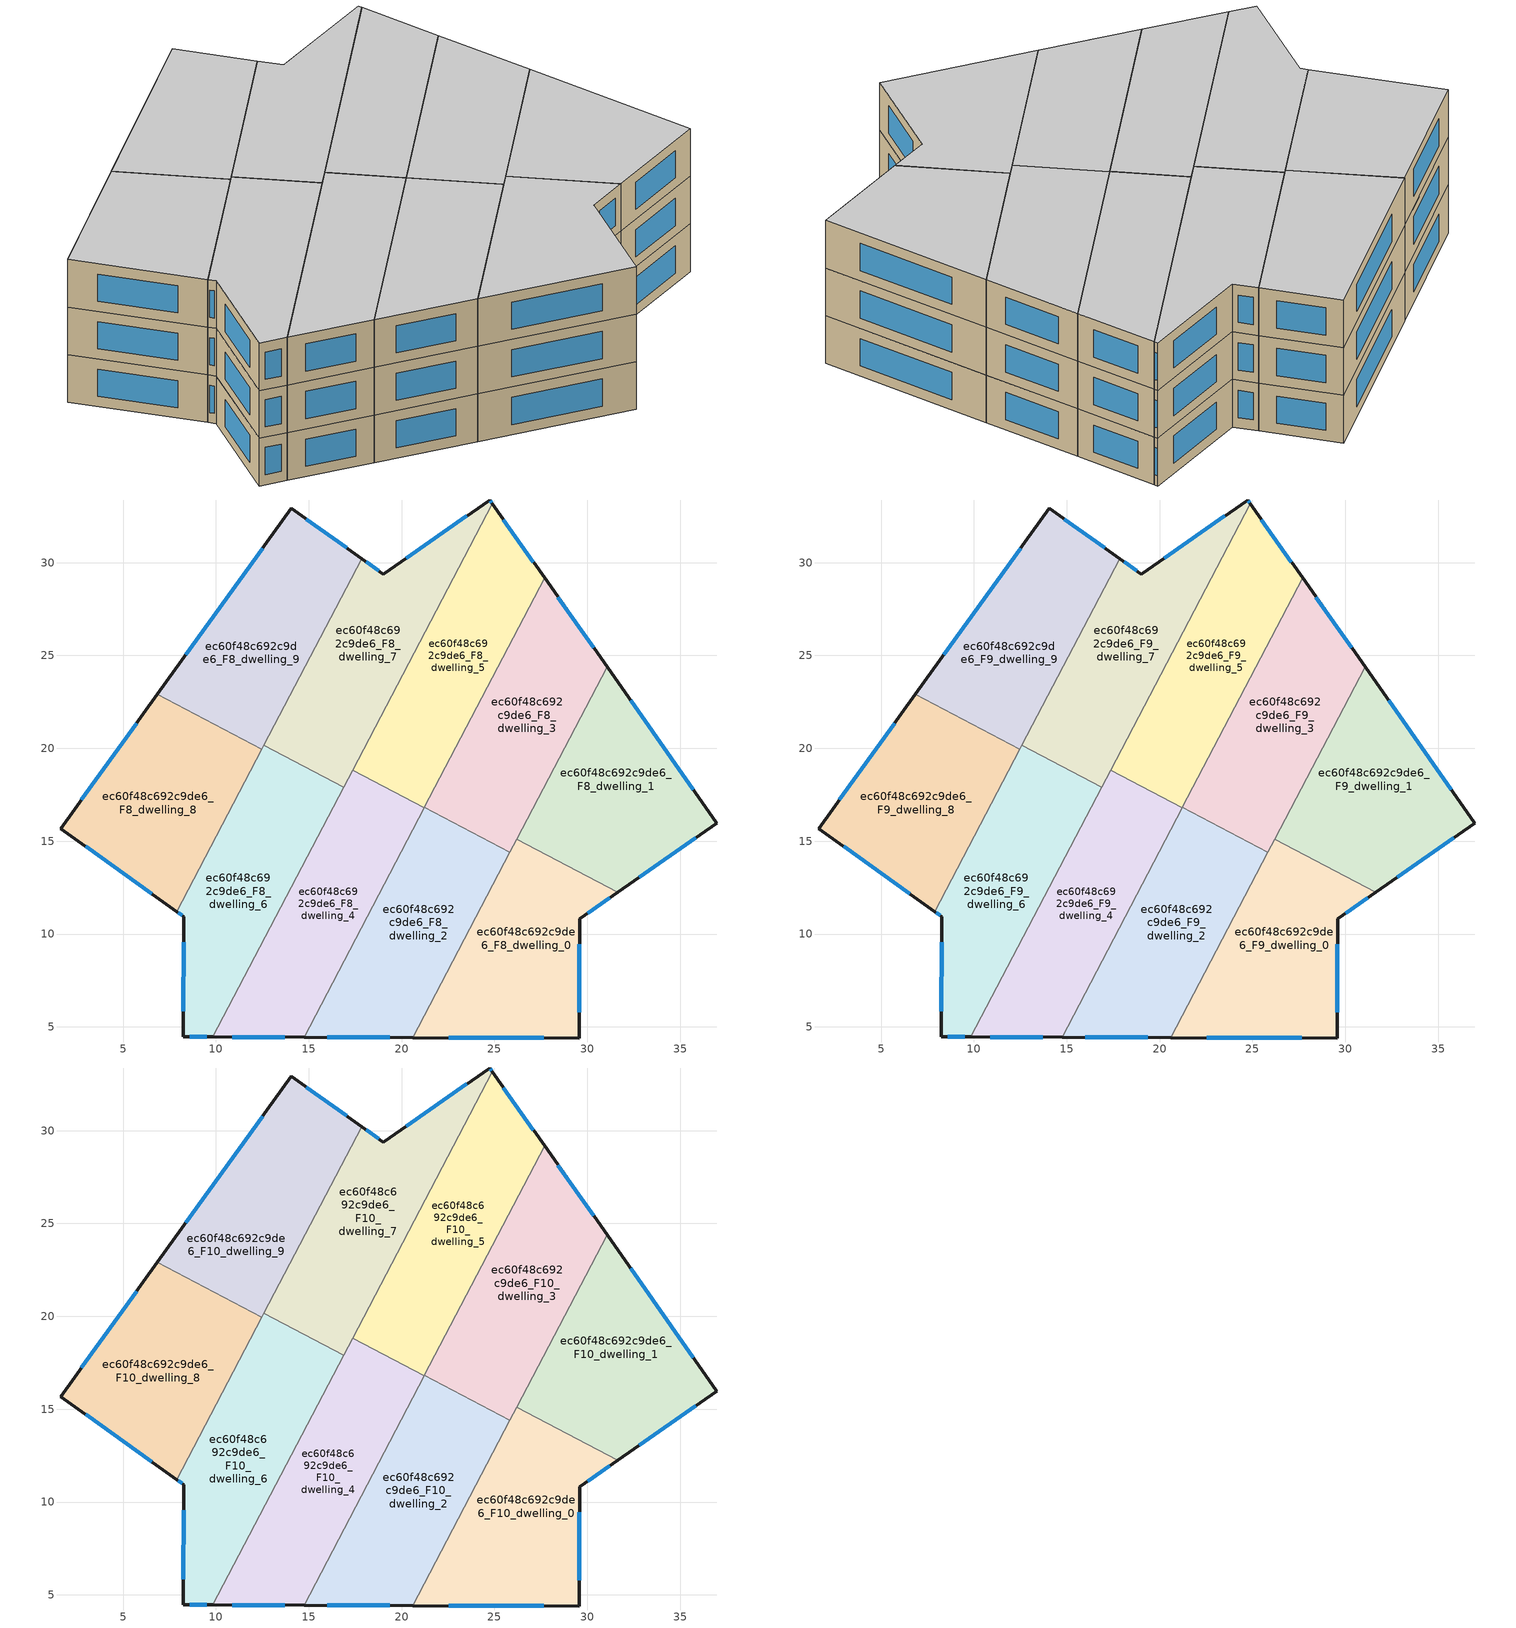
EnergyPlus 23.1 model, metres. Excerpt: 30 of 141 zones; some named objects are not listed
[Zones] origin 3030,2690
ec60f48c692c9de6_F8_dwelling_0
 floor to ec60f48c692c9de6_F7_dwelling_0 (EU_floor_Construction): 31.64,12.26 29.58,10.82 29.57,4.4 20.61,4.43 26.2,15.11 z24
 wall outside (EU_wall_Construction): 20.61,4.43 29.57,4.4 29.58,10.82 31.64,12.26 z24:27
 wall to ec60f48c692c9de6_F8_dwelling_1 (EU_wall_Construction): 31.64,12.26 26.2,15.11 z24:27
 wall to ec60f48c692c9de6_F8_dwelling_2 (EU_wall_Construction): 25.83,14.4 20.61,4.43 z24:27
 wall to ec60f48c692c9de6_F8_dwelling_3 (EU_wall_Construction): 26.2,15.1 25.83,14.4 z24:27
 window (EU_Window_Construction): 30.02,11.13 31.2,11.95 / 29.57,5.78 29.58,9.44 / 22.53,4.42 27.65,4.41 z24.64:26.36
ec60f48c692c9de6_F8_dwelling_1
 floor to ec60f48c692c9de6_F7_dwelling_1 (EU_floor_Construction): 31.06,24.39 36.98,15.98 31.64,12.26 26.2,15.11 z24
 wall outside (EU_wall_Construction): 31.64,12.26 36.98,15.98 31.06,24.39 z24:27
 wall to ec60f48c692c9de6_F8_dwelling_3 (EU_wall_Construction): 31.06,24.39 26.2,15.11 z24:27
 window (EU_Window_Construction): 35.71,17.78 32.33,22.59 / 32.79,13.05 35.84,15.18 z24.64:26.36
ec60f48c692c9de6_F8_dwelling_2
 floor to ec60f48c692c9de6_F7_dwelling_2 (EU_floor_Construction): 25.83,14.4 20.61,4.43 14.75,4.44 21.22,16.82 z24
 wall outside (EU_wall_Construction): 14.75,4.44 20.61,4.43 z24:27
 wall to ec60f48c692c9de6_F8_dwelling_3 (EU_wall_Construction): 25.83,14.4 21.22,16.82 z24:27
 wall to ec60f48c692c9de6_F8_dwelling_4 (EU_wall_Construction): 21.22,16.8 14.75,4.44 z24:27
 wall to ec60f48c692c9de6_F8_dwelling_5 (EU_wall_Construction): 21.22,16.81 21.22,16.8 z24:27
 window (EU_Window_Construction): 16,4.44 19.35,4.43 z24.64:26.36
ec60f48c692c9de6_F8_dwelling_3
 floor to ec60f48c692c9de6_F7_dwelling_3 (EU_floor_Construction): 27.7,29.17 31.06,24.39 25.83,14.4 21.22,16.82 z24
 wall outside (EU_wall_Construction): 31.06,24.39 27.7,29.17 z24:27
 wall to ec60f48c692c9de6_F8_dwelling_5 (EU_wall_Construction): 27.7,29.17 21.22,16.82 z24:27
 window (EU_Window_Construction): 30.34,25.41 28.42,28.15 z24.64:26.36
ec60f48c692c9de6_F8_dwelling_4
 floor to ec60f48c692c9de6_F7_dwelling_4 (EU_floor_Construction): 21.22,16.8 14.75,4.44 9.84,4.46 17.37,18.82 z24
 wall outside (EU_wall_Construction): 9.84,4.46 14.75,4.44 z24:27
 wall to ec60f48c692c9de6_F8_dwelling_5 (EU_wall_Construction): 21.22,16.8 17.37,18.82 z24:27
 wall to ec60f48c692c9de6_F8_dwelling_6 (EU_wall_Construction): 16.89,17.91 9.84,4.46 z24:27
 wall to ec60f48c692c9de6_F8_dwelling_7 (EU_wall_Construction): 17.37,18.82 16.89,17.91 z24:27
 window (EU_Window_Construction): 10.89,4.45 13.7,4.45 z24.64:26.36
ec60f48c692c9de6_F8_dwelling_5
 floor to ec60f48c692c9de6_F7_dwelling_5 (EU_floor_Construction): 24.88,33.17 27.7,29.17 21.22,16.8 17.37,18.82 z24
 wall outside (EU_wall_Construction): 27.7,29.17 24.88,33.17 z24:27
 wall to ec60f48c692c9de6_F8_dwelling_7 (EU_wall_Construction): 24.88,33.17 17.37,18.82 z24:27
 window (EU_Window_Construction): 27.1,30.03 25.49,32.32 z24.64:26.36
ec60f48c692c9de6_F8_dwelling_6
 floor to ec60f48c692c9de6_F7_dwelling_6 (EU_floor_Construction): 16.89,17.91 9.84,4.46 8.24,4.46 8.27,10.94 7.9,11.21 12.58,20.16 z24
 wall outside (EU_wall_Construction): 7.9,11.21 8.27,10.94 8.24,4.46 9.84,4.46 z24:27
 wall to ec60f48c692c9de6_F8_dwelling_7 (EU_wall_Construction): 16.89,17.91 12.58,20.16 z24:27
 wall to ec60f48c692c9de6_F8_dwelling_8 (EU_wall_Construction): 12.48,19.95 7.9,11.21 z24:27
 wall to ec60f48c692c9de6_F8_dwelling_9 (EU_wall_Construction): 12.58,20.16 12.48,19.95 z24:27
 window (EU_Window_Construction): 8.58,4.46 9.5,4.46 / 8.26,9.56 8.25,5.85 / 7.98,11.15 8.19,11 z24.64:26.36
ec60f48c692c9de6_F8_dwelling_7
 floor to ec60f48c692c9de6_F7_dwelling_7 (EU_floor_Construction): 24.74,33.37 24.88,33.17 16.89,17.91 12.58,20.16 17.85,30.22 19.02,29.38 z24
 wall outside (EU_wall_Construction): 24.88,33.17 24.74,33.37 19.02,29.38 17.85,30.22 z24:27
 wall to ec60f48c692c9de6_F8_dwelling_9 (EU_wall_Construction): 17.85,30.22 12.58,20.16 z24:27
 window (EU_Window_Construction): 24.85,33.22 24.77,33.33 / 18.77,29.56 18.1,30.04 / 23.52,32.52 20.25,30.24 z24.64:26.36
ec60f48c692c9de6_F8_dwelling_8
 floor to ec60f48c692c9de6_F7_dwelling_8 (EU_floor_Construction): 12.48,19.95 7.9,11.21 1.64,15.67 6.84,22.9 z24
 wall outside (EU_wall_Construction): 6.84,22.9 1.64,15.67 7.9,11.21 z24:27
 wall to ec60f48c692c9de6_F8_dwelling_9 (EU_wall_Construction): 12.48,19.95 6.84,22.9 z24:27
 window (EU_Window_Construction): 2.98,14.72 6.56,12.16 / 5.73,21.35 2.75,17.22 z24.64:26.36
ec60f48c692c9de6_F8_dwelling_9
 floor to ec60f48c692c9de6_F7_dwelling_9 (EU_floor_Construction): 17.85,30.22 12.48,19.95 6.84,22.9 14.06,32.93 z24
 wall outside (EU_wall_Construction): 17.85,30.22 14.06,32.93 6.84,22.9 z24:27
 window (EU_Window_Construction): 12.51,30.78 8.39,25.05 / 17.04,30.8 14.87,32.35 z24.64:26.36
ec60f48c692c9de6_F9_dwelling_0
 floor to ec60f48c692c9de6_F8_dwelling_0 (EU_floor_Construction): 31.64,12.26 29.58,10.82 29.57,4.4 20.61,4.43 26.2,15.11 z27
 wall outside (EU_wall_Construction): 20.61,4.43 29.57,4.4 29.58,10.82 31.64,12.26 z27:30
 wall to ec60f48c692c9de6_F9_dwelling_1 (EU_wall_Construction): 31.64,12.26 26.2,15.11 z27:30
 wall to ec60f48c692c9de6_F9_dwelling_2 (EU_wall_Construction): 25.83,14.4 20.61,4.43 z27:30
 wall to ec60f48c692c9de6_F9_dwelling_3 (EU_wall_Construction): 26.2,15.1 25.83,14.4 z27:30
 window (EU_Window_Construction): 30.02,11.13 31.2,11.95 / 29.57,5.78 29.58,9.44 / 22.53,4.42 27.65,4.41 z27.64:29.36
ec60f48c692c9de6_F9_dwelling_1
 floor to ec60f48c692c9de6_F8_dwelling_1 (EU_floor_Construction): 31.06,24.39 36.98,15.98 31.64,12.26 26.2,15.11 z27
 wall outside (EU_wall_Construction): 31.64,12.26 36.98,15.98 31.06,24.39 z27:30
 wall to ec60f48c692c9de6_F9_dwelling_3 (EU_wall_Construction): 31.06,24.39 26.2,15.11 z27:30
 window (EU_Window_Construction): 35.71,17.78 32.33,22.59 / 32.79,13.05 35.84,15.18 z27.64:29.36
ec60f48c692c9de6_F9_dwelling_2
 floor to ec60f48c692c9de6_F8_dwelling_2 (EU_floor_Construction): 25.83,14.4 20.61,4.43 14.75,4.44 21.22,16.82 z27
 wall outside (EU_wall_Construction): 14.75,4.44 20.61,4.43 z27:30
 wall to ec60f48c692c9de6_F9_dwelling_3 (EU_wall_Construction): 25.83,14.4 21.22,16.82 z27:30
 wall to ec60f48c692c9de6_F9_dwelling_4 (EU_wall_Construction): 21.22,16.8 14.75,4.44 z27:30
 wall to ec60f48c692c9de6_F9_dwelling_5 (EU_wall_Construction): 21.22,16.81 21.22,16.8 z27:30
 window (EU_Window_Construction): 16,4.44 19.35,4.43 z27.64:29.36
ec60f48c692c9de6_F9_dwelling_3
 floor to ec60f48c692c9de6_F8_dwelling_3 (EU_floor_Construction): 27.7,29.17 31.06,24.39 25.83,14.4 21.22,16.82 z27
 wall outside (EU_wall_Construction): 31.06,24.39 27.7,29.17 z27:30
 wall to ec60f48c692c9de6_F9_dwelling_5 (EU_wall_Construction): 27.7,29.17 21.22,16.82 z27:30
 window (EU_Window_Construction): 30.34,25.41 28.42,28.15 z27.64:29.36
ec60f48c692c9de6_F9_dwelling_4
 floor to ec60f48c692c9de6_F8_dwelling_4 (EU_floor_Construction): 21.22,16.8 14.75,4.44 9.84,4.46 17.37,18.82 z27
 wall outside (EU_wall_Construction): 9.84,4.46 14.75,4.44 z27:30
 wall to ec60f48c692c9de6_F9_dwelling_5 (EU_wall_Construction): 21.22,16.8 17.37,18.82 z27:30
 wall to ec60f48c692c9de6_F9_dwelling_6 (EU_wall_Construction): 16.89,17.91 9.84,4.46 z27:30
 wall to ec60f48c692c9de6_F9_dwelling_7 (EU_wall_Construction): 17.37,18.82 16.89,17.91 z27:30
 window (EU_Window_Construction): 10.89,4.45 13.7,4.45 z27.64:29.36
ec60f48c692c9de6_F9_dwelling_5
 floor to ec60f48c692c9de6_F8_dwelling_5 (EU_floor_Construction): 24.88,33.17 27.7,29.17 21.22,16.8 17.37,18.82 z27
 wall outside (EU_wall_Construction): 27.7,29.17 24.88,33.17 z27:30
 wall to ec60f48c692c9de6_F9_dwelling_7 (EU_wall_Construction): 24.88,33.17 17.37,18.82 z27:30
 window (EU_Window_Construction): 27.1,30.03 25.49,32.32 z27.64:29.36
ec60f48c692c9de6_F9_dwelling_6
 floor to ec60f48c692c9de6_F8_dwelling_6 (EU_floor_Construction): 16.89,17.91 9.84,4.46 8.24,4.46 8.27,10.94 7.9,11.21 12.58,20.16 z27
 wall outside (EU_wall_Construction): 7.9,11.21 8.27,10.94 8.24,4.46 9.84,4.46 z27:30
 wall to ec60f48c692c9de6_F9_dwelling_7 (EU_wall_Construction): 16.89,17.91 12.58,20.16 z27:30
 wall to ec60f48c692c9de6_F9_dwelling_8 (EU_wall_Construction): 12.48,19.95 7.9,11.21 z27:30
 wall to ec60f48c692c9de6_F9_dwelling_9 (EU_wall_Construction): 12.58,20.16 12.48,19.95 z27:30
 window (EU_Window_Construction): 8.58,4.46 9.5,4.46 / 8.26,9.56 8.25,5.85 / 7.98,11.15 8.19,11 z27.64:29.36
ec60f48c692c9de6_F9_dwelling_7
 floor to ec60f48c692c9de6_F8_dwelling_7 (EU_floor_Construction): 24.74,33.37 24.88,33.17 16.89,17.91 12.58,20.16 17.85,30.22 19.02,29.38 z27
 wall outside (EU_wall_Construction): 24.88,33.17 24.74,33.37 19.02,29.38 17.85,30.22 z27:30
 wall to ec60f48c692c9de6_F9_dwelling_9 (EU_wall_Construction): 17.85,30.22 12.58,20.16 z27:30
 window (EU_Window_Construction): 24.85,33.22 24.77,33.33 / 18.77,29.56 18.1,30.04 / 23.52,32.52 20.25,30.24 z27.64:29.36
ec60f48c692c9de6_F9_dwelling_8
 floor to ec60f48c692c9de6_F8_dwelling_8 (EU_floor_Construction): 12.48,19.95 7.9,11.21 1.64,15.67 6.84,22.9 z27
 wall outside (EU_wall_Construction): 6.84,22.9 1.64,15.67 7.9,11.21 z27:30
 wall to ec60f48c692c9de6_F9_dwelling_9 (EU_wall_Construction): 12.48,19.95 6.84,22.9 z27:30
 window (EU_Window_Construction): 2.98,14.72 6.56,12.16 / 5.73,21.35 2.75,17.22 z27.64:29.36
ec60f48c692c9de6_F9_dwelling_9
 floor to ec60f48c692c9de6_F8_dwelling_9 (EU_floor_Construction): 17.85,30.22 12.48,19.95 6.84,22.9 14.06,32.93 z27
 wall outside (EU_wall_Construction): 17.85,30.22 14.06,32.93 6.84,22.9 z27:30
 window (EU_Window_Construction): 12.51,30.78 8.39,25.05 / 17.04,30.8 14.87,32.35 z27.64:29.36
ec60f48c692c9de6_F10_dwelling_0
 floor to ec60f48c692c9de6_F9_dwelling_0 (EU_floor_Construction): 31.64,12.26 29.58,10.82 29.57,4.4 20.61,4.43 26.2,15.11 z30
 wall outside (EU_wall_Construction): 20.61,4.43 29.57,4.4 29.58,10.82 31.64,12.26 z30:33
 wall to ec60f48c692c9de6_F10_dwelling_1 (EU_wall_Construction): 31.64,12.26 26.2,15.11 z30:33
 wall to ec60f48c692c9de6_F10_dwelling_2 (EU_wall_Construction): 25.83,14.4 20.61,4.43 z30:33
 wall to ec60f48c692c9de6_F10_dwelling_3 (EU_wall_Construction): 26.2,15.1 25.83,14.4 z30:33
 window (EU_Window_Construction): 30.02,11.13 31.2,11.95 / 29.57,5.78 29.58,9.44 / 22.53,4.42 27.65,4.41 z30.64:32.36
 ceiling to ec60f48c692c9de6_F11_dwelling_0 (EU_floor_Construction): 29.57,4.4 29.58,10.82 31.64,12.26 26.2,15.11 20.61,4.43 z33
ec60f48c692c9de6_F10_dwelling_1
 floor to ec60f48c692c9de6_F9_dwelling_1 (EU_floor_Construction): 31.06,24.39 36.98,15.98 31.64,12.26 26.2,15.11 z30
 wall outside (EU_wall_Construction): 31.64,12.26 36.98,15.98 31.06,24.39 z30:33
 wall to ec60f48c692c9de6_F10_dwelling_3 (EU_wall_Construction): 31.06,24.39 26.2,15.11 z30:33
 window (EU_Window_Construction): 35.71,17.78 32.33,22.59 / 32.79,13.05 35.84,15.18 z30.64:32.36
 ceiling to ec60f48c692c9de6_F11_dwelling_1 (EU_floor_Construction): 36.98,15.98 31.06,24.39 26.2,15.11 31.64,12.26 z33
ec60f48c692c9de6_F10_dwelling_2
 floor to ec60f48c692c9de6_F9_dwelling_2 (EU_floor_Construction): 25.83,14.4 20.61,4.43 14.75,4.44 21.22,16.82 z30
 wall outside (EU_wall_Construction): 14.75,4.44 20.61,4.43 z30:33
 wall to ec60f48c692c9de6_F10_dwelling_3 (EU_wall_Construction): 25.83,14.4 21.22,16.82 z30:33
 wall to ec60f48c692c9de6_F10_dwelling_4 (EU_wall_Construction): 21.22,16.8 14.75,4.44 z30:33
 wall to ec60f48c692c9de6_F10_dwelling_5 (EU_wall_Construction): 21.22,16.81 21.22,16.8 z30:33
 window (EU_Window_Construction): 16,4.44 19.35,4.43 z30.64:32.36
 ceiling to ec60f48c692c9de6_F11_dwelling_2 (EU_floor_Construction): 20.61,4.43 25.83,14.4 21.22,16.82 14.75,4.44 z33
ec60f48c692c9de6_F10_dwelling_3
 floor to ec60f48c692c9de6_F9_dwelling_3 (EU_floor_Construction): 27.7,29.17 31.06,24.39 25.83,14.4 21.22,16.82 z30
 wall outside (EU_wall_Construction): 31.06,24.39 27.7,29.17 z30:33
 wall to ec60f48c692c9de6_F10_dwelling_5 (EU_wall_Construction): 27.7,29.17 21.22,16.82 z30:33
 window (EU_Window_Construction): 30.34,25.41 28.42,28.15 z30.64:32.36
 ceiling to ec60f48c692c9de6_F11_dwelling_3 (EU_floor_Construction): 25.83,14.4 31.06,24.39 27.7,29.17 21.22,16.82 z33
ec60f48c692c9de6_F10_dwelling_4
 floor to ec60f48c692c9de6_F9_dwelling_4 (EU_floor_Construction): 21.22,16.8 14.75,4.44 9.84,4.46 17.37,18.82 z30
 wall outside (EU_wall_Construction): 9.84,4.46 14.75,4.44 z30:33
 wall to ec60f48c692c9de6_F10_dwelling_5 (EU_wall_Construction): 21.22,16.8 17.37,18.82 z30:33
 wall to ec60f48c692c9de6_F10_dwelling_6 (EU_wall_Construction): 16.89,17.91 9.84,4.46 z30:33
 wall to ec60f48c692c9de6_F10_dwelling_7 (EU_wall_Construction): 17.37,18.82 16.89,17.91 z30:33
 window (EU_Window_Construction): 10.89,4.45 13.7,4.45 z30.64:32.36
 ceiling to ec60f48c692c9de6_F11_dwelling_4 (EU_floor_Construction): 14.75,4.44 21.22,16.8 17.37,18.82 9.84,4.46 z33
ec60f48c692c9de6_F10_dwelling_5
 floor to ec60f48c692c9de6_F9_dwelling_5 (EU_floor_Construction): 24.88,33.17 27.7,29.17 21.22,16.8 17.37,18.82 z30
 wall outside (EU_wall_Construction): 27.7,29.17 24.88,33.17 z30:33
 wall to ec60f48c692c9de6_F10_dwelling_7 (EU_wall_Construction): 24.88,33.17 17.37,18.82 z30:33
 window (EU_Window_Construction): 27.1,30.03 25.49,32.32 z30.64:32.36
 ceiling to ec60f48c692c9de6_F11_dwelling_5 (EU_floor_Construction): 21.22,16.8 27.7,29.17 24.88,33.17 17.37,18.82 z33
ec60f48c692c9de6_F10_dwelling_6
 floor to ec60f48c692c9de6_F9_dwelling_6 (EU_floor_Construction): 16.89,17.91 9.84,4.46 8.24,4.46 8.27,10.94 7.9,11.21 12.58,20.16 z30
 wall outside (EU_wall_Construction): 7.9,11.21 8.27,10.94 8.24,4.46 9.84,4.46 z30:33
 wall to ec60f48c692c9de6_F10_dwelling_7 (EU_wall_Construction): 16.89,17.91 12.58,20.16 z30:33
 wall to ec60f48c692c9de6_F10_dwelling_8 (EU_wall_Construction): 12.48,19.95 7.9,11.21 z30:33
 wall to ec60f48c692c9de6_F10_dwelling_9 (EU_wall_Construction): 12.58,20.16 12.48,19.95 z30:33
 window (EU_Window_Construction): 8.58,4.46 9.5,4.46 / 8.26,9.56 8.25,5.85 / 7.98,11.15 8.19,11 z30.64:32.36
 ceiling to ec60f48c692c9de6_F11_dwelling_6 (EU_floor_Construction): 9.84,4.46 16.89,17.91 12.58,20.16 7.9,11.21 8.27,10.94 8.24,4.46 z33
ec60f48c692c9de6_F10_dwelling_7
 floor to ec60f48c692c9de6_F9_dwelling_7 (EU_floor_Construction): 24.74,33.37 24.88,33.17 16.89,17.91 12.58,20.16 17.85,30.22 19.02,29.38 z30
 wall outside (EU_wall_Construction): 24.88,33.17 24.74,33.37 19.02,29.38 17.85,30.22 z30:33
 wall to ec60f48c692c9de6_F10_dwelling_9 (EU_wall_Construction): 17.85,30.22 12.58,20.16 z30:33
 window (EU_Window_Construction): 24.85,33.22 24.77,33.33 / 18.77,29.56 18.1,30.04 / 23.52,32.52 20.25,30.24 z30.64:32.36
 ceiling to ec60f48c692c9de6_F11_dwelling_7 (EU_floor_Construction): 16.89,17.91 24.88,33.17 24.74,33.37 19.02,29.38 17.85,30.22 12.58,20.16 z33
ec60f48c692c9de6_F10_dwelling_8
 floor to ec60f48c692c9de6_F9_dwelling_8 (EU_floor_Construction): 12.48,19.95 7.9,11.21 1.64,15.67 6.84,22.9 z30
 wall outside (EU_wall_Construction): 6.84,22.9 1.64,15.67 7.9,11.21 z30:33
 wall to ec60f48c692c9de6_F10_dwelling_9 (EU_wall_Construction): 12.48,19.95 6.84,22.9 z30:33
 window (EU_Window_Construction): 2.98,14.72 6.56,12.16 / 5.73,21.35 2.75,17.22 z30.64:32.36
 ceiling to ec60f48c692c9de6_F11_dwelling_8 (EU_floor_Construction): 7.9,11.21 12.48,19.95 6.84,22.9 1.64,15.67 z33
ec60f48c692c9de6_F10_dwelling_9
 floor to ec60f48c692c9de6_F9_dwelling_9 (EU_floor_Construction): 17.85,30.22 12.48,19.95 6.84,22.9 14.06,32.93 z30
 wall outside (EU_wall_Construction): 17.85,30.22 14.06,32.93 6.84,22.9 z30:33
 window (EU_Window_Construction): 12.51,30.78 8.39,25.05 / 17.04,30.8 14.87,32.35 z30.64:32.36
 ceiling to ec60f48c692c9de6_F11_dwelling_9 (EU_floor_Construction): 12.48,19.95 17.85,30.22 14.06,32.93 6.84,22.9 z33
[Building]
EU S2 Campaign: North Axis=0; Terrain=City; Solar Distribution=FullExterior
[Site:Location]
Yerevan-Zvartnots.Intl.AP: Latitude=40.15; Longitude=44.383; Time Zone=4; Elevation=854
[SizingPeriod:WeatherFileDays]
AnnualSizingPeriod: Begin Month=1; Begin Day of Month=1; End Month=12; End Day of Month=31; Day of Week for Start Day=Monday; Use Weather File Daylight Saving Period=No; Use Weather File Rain and Snow Indicators=No
[MATERIAL]
EU_InternalMass_Material: Roughness=MediumRough; Thickness=0.1; Conductivity=1; Density=1800; Specific Heat=900; Thermal Absorptance=0.9; Solar Absorptance=0.7; Visible Absorptance=0.7
[MATERIAL:NOMASS] Roughness=MediumRough; Thermal Absorptance=0.9; Solar Absorptance=0.7; Visible Absorptance=0.7
Name | Thermal Resistance
EU_wall_NoMass | 1.05043
EU_floor_NoMass | 0.478065
[WINDOWMATERIAL:SIMPLEGLAZINGSYSTEM]
EU_Window_SimpleGlazing: UFactor=2.5566; Solar Heat Gain Coefficient=0.75; Visible Transmittance=0.75
[CONSTRUCTION]
EU_wall_Construction: EU_wall_NoMass
EU_floor_Construction: EU_floor_NoMass
EU_Window_Construction: EU_Window_SimpleGlazing
EU_InternalMass_Construction: EU_InternalMass_Material
[ZONE] Type=1; Multiplier=1; Ceiling Height=autocalculate; Floor Area=autocalculate; Part of Total Floor Area=Yes
Name | Volume
ec60f48c692c9de6_F8_dwelling_0; ec60f48c692c9de6_F9_dwelling_0; ec60f48c692c9de6_F10_dwelling_0 | 196.831
ec60f48c692c9de6_F8_dwelling_1; ec60f48c692c9de6_F9_dwelling_1; ec60f48c692c9de6_F10_dwelling_1 | 196.843
ec60f48c692c9de6_F8_dwelling_2; ec60f48c692c9de6_F9_dwelling_2; ec60f48c692c9de6_F10_dwelling_2 | 196.852
ec60f48c692c9de6_F8_dwelling_3; ec60f48c692c9de6_F9_dwelling_3; ec60f48c692c9de6_F10_dwelling_3 | 196.841
ec60f48c692c9de6_F8_dwelling_4; ec60f48c692c9de6_F9_dwelling_4; ec60f48c692c9de6_F10_dwelling_4 | 196.81
ec60f48c692c9de6_F8_dwelling_5; ec60f48c692c9de6_F9_dwelling_5; ec60f48c692c9de6_F10_dwelling_5 | 196.823
ec60f48c692c9de6_F8_dwelling_6; ec60f48c692c9de6_F9_dwelling_6; ec60f48c692c9de6_F10_dwelling_6 | 196.837
ec60f48c692c9de6_F8_dwelling_7; ec60f48c692c9de6_F9_dwelling_7; ec60f48c692c9de6_F10_dwelling_7 | 196.833
ec60f48c692c9de6_F8_dwelling_8; ec60f48c692c9de6_F9_dwelling_8; ec60f48c692c9de6_F10_dwelling_8 | 196.825
ec60f48c692c9de6_F8_dwelling_9; ec60f48c692c9de6_F9_dwelling_9; ec60f48c692c9de6_F10_dwelling_9 | 196.819
[INTERNALMASS] Construction=EU_InternalMass_Construction
Name | Zone or ZoneList | Surface Area
ec60f48c692c9de6_F8_dwelling_0_EU_InternalMass | ec60f48c692c9de6_F8_dwelling_0 | 65.6105
ec60f48c692c9de6_F8_dwelling_1_EU_InternalMass | ec60f48c692c9de6_F8_dwelling_1 | 65.6144
ec60f48c692c9de6_F8_dwelling_2_EU_InternalMass | ec60f48c692c9de6_F8_dwelling_2 | 65.6173
ec60f48c692c9de6_F8_dwelling_3_EU_InternalMass | ec60f48c692c9de6_F8_dwelling_3 | 65.6137
ec60f48c692c9de6_F8_dwelling_4_EU_InternalMass | ec60f48c692c9de6_F8_dwelling_4 | 65.6031
ec60f48c692c9de6_F8_dwelling_5_EU_InternalMass | ec60f48c692c9de6_F8_dwelling_5 | 65.6077
ec60f48c692c9de6_F8_dwelling_6_EU_InternalMass | ec60f48c692c9de6_F8_dwelling_6 | 65.6122
ec60f48c692c9de6_F8_dwelling_7_EU_InternalMass | ec60f48c692c9de6_F8_dwelling_7 | 65.6111
ec60f48c692c9de6_F8_dwelling_8_EU_InternalMass | ec60f48c692c9de6_F8_dwelling_8 | 65.6083
ec60f48c692c9de6_F8_dwelling_9_EU_InternalMass | ec60f48c692c9de6_F8_dwelling_9 | 65.6063
ec60f48c692c9de6_F9_dwelling_0_EU_InternalMass | ec60f48c692c9de6_F9_dwelling_0 | 65.6105
ec60f48c692c9de6_F9_dwelling_1_EU_InternalMass | ec60f48c692c9de6_F9_dwelling_1 | 65.6144
ec60f48c692c9de6_F9_dwelling_2_EU_InternalMass | ec60f48c692c9de6_F9_dwelling_2 | 65.6173
ec60f48c692c9de6_F9_dwelling_3_EU_InternalMass | ec60f48c692c9de6_F9_dwelling_3 | 65.6137
ec60f48c692c9de6_F9_dwelling_4_EU_InternalMass | ec60f48c692c9de6_F9_dwelling_4 | 65.6031
ec60f48c692c9de6_F9_dwelling_5_EU_InternalMass | ec60f48c692c9de6_F9_dwelling_5 | 65.6077
ec60f48c692c9de6_F9_dwelling_6_EU_InternalMass | ec60f48c692c9de6_F9_dwelling_6 | 65.6122
ec60f48c692c9de6_F9_dwelling_7_EU_InternalMass | ec60f48c692c9de6_F9_dwelling_7 | 65.6111
ec60f48c692c9de6_F9_dwelling_8_EU_InternalMass | ec60f48c692c9de6_F9_dwelling_8 | 65.6083
ec60f48c692c9de6_F9_dwelling_9_EU_InternalMass | ec60f48c692c9de6_F9_dwelling_9 | 65.6063
ec60f48c692c9de6_F10_dwelling_0_EU_InternalMass | ec60f48c692c9de6_F10_dwelling_0 | 65.6105
ec60f48c692c9de6_F10_dwelling_1_EU_InternalMass | ec60f48c692c9de6_F10_dwelling_1 | 65.6144
ec60f48c692c9de6_F10_dwelling_2_EU_InternalMass | ec60f48c692c9de6_F10_dwelling_2 | 65.6173
ec60f48c692c9de6_F10_dwelling_3_EU_InternalMass | ec60f48c692c9de6_F10_dwelling_3 | 65.6137
ec60f48c692c9de6_F10_dwelling_4_EU_InternalMass | ec60f48c692c9de6_F10_dwelling_4 | 65.6031
ec60f48c692c9de6_F10_dwelling_5_EU_InternalMass | ec60f48c692c9de6_F10_dwelling_5 | 65.6077
ec60f48c692c9de6_F10_dwelling_6_EU_InternalMass | ec60f48c692c9de6_F10_dwelling_6 | 65.6122
ec60f48c692c9de6_F10_dwelling_7_EU_InternalMass | ec60f48c692c9de6_F10_dwelling_7 | 65.6111
ec60f48c692c9de6_F10_dwelling_8_EU_InternalMass | ec60f48c692c9de6_F10_dwelling_8 | 65.6083
ec60f48c692c9de6_F10_dwelling_9_EU_InternalMass | ec60f48c692c9de6_F10_dwelling_9 | 65.6063
[OTHEREQUIPMENT] Fuel Type=Electricity; Design Level Calculation Method=Watts/Area; Power per Zone Floor Area=1; Fraction Latent=0; Fraction Radiant=0; Fraction Lost=0; Carbon Dioxide Generation Rate=0; EndUse Subcategory=EU_Step8_InternalGains
Name | Zone or ZoneList or Space or SpaceList | Schedule
EU_Step8_InternalGain_ec60f48c692c9de6_F8_dwelling_0_f000 | ec60f48c692c9de6_F8_dwelling_0 | EU_Step8_GainSchedule_ec60f48c692c9de6_F8_dwelling_0_f000
EU_Step8_InternalGain_ec60f48c692c9de6_F8_dwelling_1_f000 | ec60f48c692c9de6_F8_dwelling_1 | EU_Step8_GainSchedule_ec60f48c692c9de6_F8_dwelling_1_f000
EU_Step8_InternalGain_ec60f48c692c9de6_F8_dwelling_2_f000 | ec60f48c692c9de6_F8_dwelling_2 | EU_Step8_GainSchedule_ec60f48c692c9de6_F8_dwelling_2_f000
EU_Step8_InternalGain_ec60f48c692c9de6_F8_dwelling_3_f000 | ec60f48c692c9de6_F8_dwelling_3 | EU_Step8_GainSchedule_ec60f48c692c9de6_F8_dwelling_3_f000
EU_Step8_InternalGain_ec60f48c692c9de6_F8_dwelling_4_f000 | ec60f48c692c9de6_F8_dwelling_4 | EU_Step8_GainSchedule_ec60f48c692c9de6_F8_dwelling_4_f000
EU_Step8_InternalGain_ec60f48c692c9de6_F8_dwelling_5_f000 | ec60f48c692c9de6_F8_dwelling_5 | EU_Step8_GainSchedule_ec60f48c692c9de6_F8_dwelling_5_f000
EU_Step8_InternalGain_ec60f48c692c9de6_F8_dwelling_6_f000 | ec60f48c692c9de6_F8_dwelling_6 | EU_Step8_GainSchedule_ec60f48c692c9de6_F8_dwelling_6_f000
EU_Step8_InternalGain_ec60f48c692c9de6_F8_dwelling_7_f000 | ec60f48c692c9de6_F8_dwelling_7 | EU_Step8_GainSchedule_ec60f48c692c9de6_F8_dwelling_7_f000
EU_Step8_InternalGain_ec60f48c692c9de6_F8_dwelling_8_f000 | ec60f48c692c9de6_F8_dwelling_8 | EU_Step8_GainSchedule_ec60f48c692c9de6_F8_dwelling_8_f000
EU_Step8_InternalGain_ec60f48c692c9de6_F8_dwelling_9_f000 | ec60f48c692c9de6_F8_dwelling_9 | EU_Step8_GainSchedule_ec60f48c692c9de6_F8_dwelling_9_f000
EU_Step8_InternalGain_ec60f48c692c9de6_F9_dwelling_0_f000 | ec60f48c692c9de6_F9_dwelling_0 | EU_Step8_GainSchedule_ec60f48c692c9de6_F9_dwelling_0_f000
EU_Step8_InternalGain_ec60f48c692c9de6_F9_dwelling_1_f000 | ec60f48c692c9de6_F9_dwelling_1 | EU_Step8_GainSchedule_ec60f48c692c9de6_F9_dwelling_1_f000
EU_Step8_InternalGain_ec60f48c692c9de6_F9_dwelling_2_f000 | ec60f48c692c9de6_F9_dwelling_2 | EU_Step8_GainSchedule_ec60f48c692c9de6_F9_dwelling_2_f000
EU_Step8_InternalGain_ec60f48c692c9de6_F9_dwelling_3_f000 | ec60f48c692c9de6_F9_dwelling_3 | EU_Step8_GainSchedule_ec60f48c692c9de6_F9_dwelling_3_f000
EU_Step8_InternalGain_ec60f48c692c9de6_F9_dwelling_4_f000 | ec60f48c692c9de6_F9_dwelling_4 | EU_Step8_GainSchedule_ec60f48c692c9de6_F9_dwelling_4_f000
EU_Step8_InternalGain_ec60f48c692c9de6_F9_dwelling_5_f000 | ec60f48c692c9de6_F9_dwelling_5 | EU_Step8_GainSchedule_ec60f48c692c9de6_F9_dwelling_5_f000
EU_Step8_InternalGain_ec60f48c692c9de6_F9_dwelling_6_f000 | ec60f48c692c9de6_F9_dwelling_6 | EU_Step8_GainSchedule_ec60f48c692c9de6_F9_dwelling_6_f000
EU_Step8_InternalGain_ec60f48c692c9de6_F9_dwelling_7_f000 | ec60f48c692c9de6_F9_dwelling_7 | EU_Step8_GainSchedule_ec60f48c692c9de6_F9_dwelling_7_f000
EU_Step8_InternalGain_ec60f48c692c9de6_F9_dwelling_8_f000 | ec60f48c692c9de6_F9_dwelling_8 | EU_Step8_GainSchedule_ec60f48c692c9de6_F9_dwelling_8_f000
EU_Step8_InternalGain_ec60f48c692c9de6_F9_dwelling_9_f000 | ec60f48c692c9de6_F9_dwelling_9 | EU_Step8_GainSchedule_ec60f48c692c9de6_F9_dwelling_9_f000
EU_Step8_InternalGain_ec60f48c692c9de6_F10_dwelling_0_f000 | ec60f48c692c9de6_F10_dwelling_0 | EU_Step8_GainSchedule_ec60f48c692c9de6_F10_dwelling_0_f000
EU_Step8_InternalGain_ec60f48c692c9de6_F10_dwelling_1_f000 | ec60f48c692c9de6_F10_dwelling_1 | EU_Step8_GainSchedule_ec60f48c692c9de6_F10_dwelling_1_f000
EU_Step8_InternalGain_ec60f48c692c9de6_F10_dwelling_2_f000 | ec60f48c692c9de6_F10_dwelling_2 | EU_Step8_GainSchedule_ec60f48c692c9de6_F10_dwelling_2_f000
EU_Step8_InternalGain_ec60f48c692c9de6_F10_dwelling_3_f000 | ec60f48c692c9de6_F10_dwelling_3 | EU_Step8_GainSchedule_ec60f48c692c9de6_F10_dwelling_3_f000
EU_Step8_InternalGain_ec60f48c692c9de6_F10_dwelling_4_f000 | ec60f48c692c9de6_F10_dwelling_4 | EU_Step8_GainSchedule_ec60f48c692c9de6_F10_dwelling_4_f000
EU_Step8_InternalGain_ec60f48c692c9de6_F10_dwelling_5_f000 | ec60f48c692c9de6_F10_dwelling_5 | EU_Step8_GainSchedule_ec60f48c692c9de6_F10_dwelling_5_f000
EU_Step8_InternalGain_ec60f48c692c9de6_F10_dwelling_6_f000 | ec60f48c692c9de6_F10_dwelling_6 | EU_Step8_GainSchedule_ec60f48c692c9de6_F10_dwelling_6_f000
EU_Step8_InternalGain_ec60f48c692c9de6_F10_dwelling_7_f000 | ec60f48c692c9de6_F10_dwelling_7 | EU_Step8_GainSchedule_ec60f48c692c9de6_F10_dwelling_7_f000
EU_Step8_InternalGain_ec60f48c692c9de6_F10_dwelling_8_f000 | ec60f48c692c9de6_F10_dwelling_8 | EU_Step8_GainSchedule_ec60f48c692c9de6_F10_dwelling_8_f000
EU_Step8_InternalGain_ec60f48c692c9de6_F10_dwelling_9_f000 | ec60f48c692c9de6_F10_dwelling_9 | EU_Step8_GainSchedule_ec60f48c692c9de6_F10_dwelling_9_f000
[ZONEVENTILATION:DESIGNFLOWRATE] Schedule=EU_AlwaysOn; Design Flow Rate Calculation Method=AirChanges/Hour; Air Changes per Hour=0.557805; Ventilation Type=Natural; Fan Pressure Rise=0; Fan Total Efficiency=1; Constant Term Coefficient=1; Temperature Term Coefficient=0; Velocity Term Coefficient=0; Velocity Squared Term Coefficient=0; Minimum Indoor Temperature=-100; Maximum Indoor Temperature=100; Delta Temperature=-100; Minimum Outdoor Temperature=-100; Maximum Outdoor Temperature=100; Maximum Wind Speed=40
Name | Zone or ZoneList or Space or SpaceList
EU_ConstantAir_ec60f48c692c9de6_F8_dwelling_0 | ec60f48c692c9de6_F8_dwelling_0
EU_ConstantAir_ec60f48c692c9de6_F8_dwelling_1 | ec60f48c692c9de6_F8_dwelling_1
EU_ConstantAir_ec60f48c692c9de6_F8_dwelling_2 | ec60f48c692c9de6_F8_dwelling_2
EU_ConstantAir_ec60f48c692c9de6_F8_dwelling_3 | ec60f48c692c9de6_F8_dwelling_3
EU_ConstantAir_ec60f48c692c9de6_F8_dwelling_4 | ec60f48c692c9de6_F8_dwelling_4
EU_ConstantAir_ec60f48c692c9de6_F8_dwelling_5 | ec60f48c692c9de6_F8_dwelling_5
EU_ConstantAir_ec60f48c692c9de6_F8_dwelling_6 | ec60f48c692c9de6_F8_dwelling_6
EU_ConstantAir_ec60f48c692c9de6_F8_dwelling_7 | ec60f48c692c9de6_F8_dwelling_7
EU_ConstantAir_ec60f48c692c9de6_F8_dwelling_8 | ec60f48c692c9de6_F8_dwelling_8
EU_ConstantAir_ec60f48c692c9de6_F8_dwelling_9 | ec60f48c692c9de6_F8_dwelling_9
EU_ConstantAir_ec60f48c692c9de6_F9_dwelling_0 | ec60f48c692c9de6_F9_dwelling_0
EU_ConstantAir_ec60f48c692c9de6_F9_dwelling_1 | ec60f48c692c9de6_F9_dwelling_1
EU_ConstantAir_ec60f48c692c9de6_F9_dwelling_2 | ec60f48c692c9de6_F9_dwelling_2
EU_ConstantAir_ec60f48c692c9de6_F9_dwelling_3 | ec60f48c692c9de6_F9_dwelling_3
EU_ConstantAir_ec60f48c692c9de6_F9_dwelling_4 | ec60f48c692c9de6_F9_dwelling_4
EU_ConstantAir_ec60f48c692c9de6_F9_dwelling_5 | ec60f48c692c9de6_F9_dwelling_5
EU_ConstantAir_ec60f48c692c9de6_F9_dwelling_6 | ec60f48c692c9de6_F9_dwelling_6
EU_ConstantAir_ec60f48c692c9de6_F9_dwelling_7 | ec60f48c692c9de6_F9_dwelling_7
EU_ConstantAir_ec60f48c692c9de6_F9_dwelling_8 | ec60f48c692c9de6_F9_dwelling_8
EU_ConstantAir_ec60f48c692c9de6_F9_dwelling_9 | ec60f48c692c9de6_F9_dwelling_9
EU_ConstantAir_ec60f48c692c9de6_F10_dwelling_0 | ec60f48c692c9de6_F10_dwelling_0
EU_ConstantAir_ec60f48c692c9de6_F10_dwelling_1 | ec60f48c692c9de6_F10_dwelling_1
EU_ConstantAir_ec60f48c692c9de6_F10_dwelling_2 | ec60f48c692c9de6_F10_dwelling_2
EU_ConstantAir_ec60f48c692c9de6_F10_dwelling_3 | ec60f48c692c9de6_F10_dwelling_3
EU_ConstantAir_ec60f48c692c9de6_F10_dwelling_4 | ec60f48c692c9de6_F10_dwelling_4
EU_ConstantAir_ec60f48c692c9de6_F10_dwelling_5 | ec60f48c692c9de6_F10_dwelling_5
EU_ConstantAir_ec60f48c692c9de6_F10_dwelling_6 | ec60f48c692c9de6_F10_dwelling_6
EU_ConstantAir_ec60f48c692c9de6_F10_dwelling_7 | ec60f48c692c9de6_F10_dwelling_7
EU_ConstantAir_ec60f48c692c9de6_F10_dwelling_8 | ec60f48c692c9de6_F10_dwelling_8
EU_ConstantAir_ec60f48c692c9de6_F10_dwelling_9 | ec60f48c692c9de6_F10_dwelling_9
[HVACTEMPLATE:ZONE:IDEALLOADSAIRSYSTEM] System Availability Schedule=EU_AlwaysOn; Maximum Heating Supply Air Temperature=50; Minimum Cooling Supply Air Temperature=13; Maximum Heating Supply Air Humidity Ratio=0.0156; Minimum Cooling Supply Air Humidity Ratio=0.0077; Heating Limit=NoLimit; Cooling Limit=NoLimit; Heating Availability Schedule=EU_AlwaysOn; Cooling Availability Schedule=EU_CoolingOff; Dehumidification Control Type=ConstantSensibleHeatRatio; Cooling Sensible Heat Ratio=0.7; Dehumidification Setpoint=60; Humidification Control Type=None; Humidification Setpoint=30; Outdoor Air Method=None; Outdoor Air Flow Rate per Person=0.00944; Outdoor Air Flow Rate per Zone Floor Area=0; Outdoor Air Flow Rate per Zone=0; Demand Controlled Ventilation Type=None; Outdoor Air Economizer Type=NoEconomizer; Heat Recovery Type=None; Sensible Heat Recovery Effectiveness=0.7; Latent Heat Recovery Effectiveness=0.65
Name | Template Thermostat
ec60f48c692c9de6_F8_dwelling_0 | EU_HeatOnly_ec60f48c692c9de6_F8_dwelling_0
ec60f48c692c9de6_F8_dwelling_1 | EU_HeatOnly_ec60f48c692c9de6_F8_dwelling_1
ec60f48c692c9de6_F8_dwelling_2 | EU_HeatOnly_ec60f48c692c9de6_F8_dwelling_2
ec60f48c692c9de6_F8_dwelling_3 | EU_HeatOnly_ec60f48c692c9de6_F8_dwelling_3
ec60f48c692c9de6_F8_dwelling_4 | EU_HeatOnly_ec60f48c692c9de6_F8_dwelling_4
ec60f48c692c9de6_F8_dwelling_5 | EU_HeatOnly_ec60f48c692c9de6_F8_dwelling_5
ec60f48c692c9de6_F8_dwelling_6 | EU_HeatOnly_ec60f48c692c9de6_F8_dwelling_6
ec60f48c692c9de6_F8_dwelling_7 | EU_HeatOnly_ec60f48c692c9de6_F8_dwelling_7
ec60f48c692c9de6_F8_dwelling_8 | EU_HeatOnly_ec60f48c692c9de6_F8_dwelling_8
ec60f48c692c9de6_F8_dwelling_9 | EU_HeatOnly_ec60f48c692c9de6_F8_dwelling_9
ec60f48c692c9de6_F9_dwelling_0 | EU_HeatOnly_ec60f48c692c9de6_F9_dwelling_0
ec60f48c692c9de6_F9_dwelling_1 | EU_HeatOnly_ec60f48c692c9de6_F9_dwelling_1
ec60f48c692c9de6_F9_dwelling_2 | EU_HeatOnly_ec60f48c692c9de6_F9_dwelling_2
ec60f48c692c9de6_F9_dwelling_3 | EU_HeatOnly_ec60f48c692c9de6_F9_dwelling_3
ec60f48c692c9de6_F9_dwelling_4 | EU_HeatOnly_ec60f48c692c9de6_F9_dwelling_4
ec60f48c692c9de6_F9_dwelling_5 | EU_HeatOnly_ec60f48c692c9de6_F9_dwelling_5
ec60f48c692c9de6_F9_dwelling_6 | EU_HeatOnly_ec60f48c692c9de6_F9_dwelling_6
ec60f48c692c9de6_F9_dwelling_7 | EU_HeatOnly_ec60f48c692c9de6_F9_dwelling_7
ec60f48c692c9de6_F9_dwelling_8 | EU_HeatOnly_ec60f48c692c9de6_F9_dwelling_8
ec60f48c692c9de6_F9_dwelling_9 | EU_HeatOnly_ec60f48c692c9de6_F9_dwelling_9
ec60f48c692c9de6_F10_dwelling_0 | EU_HeatOnly_ec60f48c692c9de6_F10_dwelling_0
ec60f48c692c9de6_F10_dwelling_1 | EU_HeatOnly_ec60f48c692c9de6_F10_dwelling_1
ec60f48c692c9de6_F10_dwelling_2 | EU_HeatOnly_ec60f48c692c9de6_F10_dwelling_2
ec60f48c692c9de6_F10_dwelling_3 | EU_HeatOnly_ec60f48c692c9de6_F10_dwelling_3
ec60f48c692c9de6_F10_dwelling_4 | EU_HeatOnly_ec60f48c692c9de6_F10_dwelling_4
ec60f48c692c9de6_F10_dwelling_5 | EU_HeatOnly_ec60f48c692c9de6_F10_dwelling_5
ec60f48c692c9de6_F10_dwelling_6 | EU_HeatOnly_ec60f48c692c9de6_F10_dwelling_6
ec60f48c692c9de6_F10_dwelling_7 | EU_HeatOnly_ec60f48c692c9de6_F10_dwelling_7
ec60f48c692c9de6_F10_dwelling_8 | EU_HeatOnly_ec60f48c692c9de6_F10_dwelling_8
ec60f48c692c9de6_F10_dwelling_9 | EU_HeatOnly_ec60f48c692c9de6_F10_dwelling_9
[SIZING:ZONE] Zone Cooling Design Supply Air Temperature Input Method=SupplyAirTemperature; Zone Cooling Design Supply Air Temperature=13; Zone Heating Design Supply Air Temperature Input Method=SupplyAirTemperature; Zone Heating Design Supply Air Temperature=50; Zone Cooling Design Supply Air Humidity Ratio=0.008; Zone Heating Design Supply Air Humidity Ratio=0.008; Cooling Design Air Flow Method=DesignDay; Cooling Design Air Flow Rate=0; Cooling Minimum Air Flow per Zone Floor Area=0.000762; Cooling Minimum Air Flow=0; Cooling Minimum Air Flow Fraction=0.2; Heating Design Air Flow Method=DesignDay; Heating Design Air Flow Rate=0; Heating Maximum Air Flow per Zone Floor Area=0.002032; Heating Maximum Air Flow=0.141576; Heating Maximum Air Flow Fraction=0.3; Account for Dedicated Outdoor Air System=No; Dedicated Outdoor Air System Control Strategy=NeutralSupplyAir; Dedicated Outdoor Air Low Setpoint Temperature for Design=autosize; Dedicated Outdoor Air High Setpoint Temperature for Design=autosize; Zone Load Sizing Method=Sensible Load Only No Latent Load; Zone Latent Cooling Design Supply Air Humidity Ratio Input Method=HumidityRatioDifference; Zone Cooling Design Supply Air Humidity Ratio Difference=0.005; Zone Latent Heating Design Supply Air Humidity Ratio Input Method=HumidityRatioDifference; Zone Humidification Design Supply Air Humidity Ratio Difference=0.005
ec60f48c692c9de6_F8_dwelling_0; ec60f48c692c9de6_F8_dwelling_1; ec60f48c692c9de6_F8_dwelling_2; ec60f48c692c9de6_F8_dwelling_3; ec60f48c692c9de6_F8_dwelling_4; ec60f48c692c9de6_F8_dwelling_5; ec60f48c692c9de6_F8_dwelling_6; ec60f48c692c9de6_F8_dwelling_7; ec60f48c692c9de6_F8_dwelling_8; ec60f48c692c9de6_F8_dwelling_9; ec60f48c692c9de6_F9_dwelling_0; ec60f48c692c9de6_F9_dwelling_1; ec60f48c692c9de6_F9_dwelling_2; ec60f48c692c9de6_F9_dwelling_3; ec60f48c692c9de6_F9_dwelling_4; ec60f48c692c9de6_F9_dwelling_5; ec60f48c692c9de6_F9_dwelling_6; ec60f48c692c9de6_F9_dwelling_7; ec60f48c692c9de6_F9_dwelling_8; ec60f48c692c9de6_F9_dwelling_9; ec60f48c692c9de6_F10_dwelling_0; ec60f48c692c9de6_F10_dwelling_1; ec60f48c692c9de6_F10_dwelling_2; ec60f48c692c9de6_F10_dwelling_3; ec60f48c692c9de6_F10_dwelling_4; ec60f48c692c9de6_F10_dwelling_5; ec60f48c692c9de6_F10_dwelling_6; ec60f48c692c9de6_F10_dwelling_7; ec60f48c692c9de6_F10_dwelling_8; ec60f48c692c9de6_F10_dwelling_9
[SCHEDULE:CONSTANT]
Name | Hourly Value
EU_AlwaysOn | 1
EU_CoolingOff | 0
[SCHEDULE:FILE] Column Number=1; Rows to Skip at Top=0; Number of Hours of Data=8760; Column Separator=Comma; Interpolate to Timestep=No; Minutes per Item=60; Adjust Schedule for Daylight Savings=Yes
Name | File
EU_Step8_GainSchedule_ec60f48c692c9de6_F8_dwelling_0_f000 | ../../schedules/ec60f48c692c9de6/ec60f48c692c9de6_F8_dwelling_0_f000_gain.csv
EU_Step8_GainSchedule_ec60f48c692c9de6_F8_dwelling_1_f000 | ../../schedules/ec60f48c692c9de6/ec60f48c692c9de6_F8_dwelling_1_f000_gain.csv
EU_Step8_GainSchedule_ec60f48c692c9de6_F8_dwelling_2_f000 | ../../schedules/ec60f48c692c9de6/ec60f48c692c9de6_F8_dwelling_2_f000_gain.csv
EU_Step8_GainSchedule_ec60f48c692c9de6_F8_dwelling_3_f000 | ../../schedules/ec60f48c692c9de6/ec60f48c692c9de6_F8_dwelling_3_f000_gain.csv
EU_Step8_GainSchedule_ec60f48c692c9de6_F8_dwelling_4_f000 | ../../schedules/ec60f48c692c9de6/ec60f48c692c9de6_F8_dwelling_4_f000_gain.csv
EU_Step8_GainSchedule_ec60f48c692c9de6_F8_dwelling_5_f000 | ../../schedules/ec60f48c692c9de6/ec60f48c692c9de6_F8_dwelling_5_f000_gain.csv
EU_Step8_GainSchedule_ec60f48c692c9de6_F8_dwelling_6_f000 | ../../schedules/ec60f48c692c9de6/ec60f48c692c9de6_F8_dwelling_6_f000_gain.csv
EU_Step8_GainSchedule_ec60f48c692c9de6_F8_dwelling_7_f000 | ../../schedules/ec60f48c692c9de6/ec60f48c692c9de6_F8_dwelling_7_f000_gain.csv
EU_Step8_GainSchedule_ec60f48c692c9de6_F8_dwelling_8_f000 | ../../schedules/ec60f48c692c9de6/ec60f48c692c9de6_F8_dwelling_8_f000_gain.csv
EU_Step8_GainSchedule_ec60f48c692c9de6_F8_dwelling_9_f000 | ../../schedules/ec60f48c692c9de6/ec60f48c692c9de6_F8_dwelling_9_f000_gain.csv
EU_Step8_GainSchedule_ec60f48c692c9de6_F9_dwelling_0_f000 | ../../schedules/ec60f48c692c9de6/ec60f48c692c9de6_F9_dwelling_0_f000_gain.csv
EU_Step8_GainSchedule_ec60f48c692c9de6_F9_dwelling_1_f000 | ../../schedules/ec60f48c692c9de6/ec60f48c692c9de6_F9_dwelling_1_f000_gain.csv
EU_Step8_GainSchedule_ec60f48c692c9de6_F9_dwelling_2_f000 | ../../schedules/ec60f48c692c9de6/ec60f48c692c9de6_F9_dwelling_2_f000_gain.csv
EU_Step8_GainSchedule_ec60f48c692c9de6_F9_dwelling_3_f000 | ../../schedules/ec60f48c692c9de6/ec60f48c692c9de6_F9_dwelling_3_f000_gain.csv
EU_Step8_GainSchedule_ec60f48c692c9de6_F9_dwelling_4_f000 | ../../schedules/ec60f48c692c9de6/ec60f48c692c9de6_F9_dwelling_4_f000_gain.csv
EU_Step8_GainSchedule_ec60f48c692c9de6_F9_dwelling_5_f000 | ../../schedules/ec60f48c692c9de6/ec60f48c692c9de6_F9_dwelling_5_f000_gain.csv
EU_Step8_GainSchedule_ec60f48c692c9de6_F9_dwelling_6_f000 | ../../schedules/ec60f48c692c9de6/ec60f48c692c9de6_F9_dwelling_6_f000_gain.csv
EU_Step8_GainSchedule_ec60f48c692c9de6_F9_dwelling_7_f000 | ../../schedules/ec60f48c692c9de6/ec60f48c692c9de6_F9_dwelling_7_f000_gain.csv
EU_Step8_GainSchedule_ec60f48c692c9de6_F9_dwelling_8_f000 | ../../schedules/ec60f48c692c9de6/ec60f48c692c9de6_F9_dwelling_8_f000_gain.csv
EU_Step8_GainSchedule_ec60f48c692c9de6_F9_dwelling_9_f000 | ../../schedules/ec60f48c692c9de6/ec60f48c692c9de6_F9_dwelling_9_f000_gain.csv
EU_Step8_GainSchedule_ec60f48c692c9de6_F10_dwelling_0_f000 | ../../schedules/ec60f48c692c9de6/ec60f48c692c9de6_F10_dwelling_0_f000_gain.csv
EU_Step8_GainSchedule_ec60f48c692c9de6_F10_dwelling_1_f000 | ../../schedules/ec60f48c692c9de6/ec60f48c692c9de6_F10_dwelling_1_f000_gain.csv
EU_Step8_GainSchedule_ec60f48c692c9de6_F10_dwelling_2_f000 | ../../schedules/ec60f48c692c9de6/ec60f48c692c9de6_F10_dwelling_2_f000_gain.csv
EU_Step8_GainSchedule_ec60f48c692c9de6_F10_dwelling_3_f000 | ../../schedules/ec60f48c692c9de6/ec60f48c692c9de6_F10_dwelling_3_f000_gain.csv
EU_Step8_GainSchedule_ec60f48c692c9de6_F10_dwelling_4_f000 | ../../schedules/ec60f48c692c9de6/ec60f48c692c9de6_F10_dwelling_4_f000_gain.csv
EU_Step8_GainSchedule_ec60f48c692c9de6_F10_dwelling_5_f000 | ../../schedules/ec60f48c692c9de6/ec60f48c692c9de6_F10_dwelling_5_f000_gain.csv
EU_Step8_GainSchedule_ec60f48c692c9de6_F10_dwelling_6_f000 | ../../schedules/ec60f48c692c9de6/ec60f48c692c9de6_F10_dwelling_6_f000_gain.csv
EU_Step8_GainSchedule_ec60f48c692c9de6_F10_dwelling_7_f000 | ../../schedules/ec60f48c692c9de6/ec60f48c692c9de6_F10_dwelling_7_f000_gain.csv
EU_Step8_GainSchedule_ec60f48c692c9de6_F10_dwelling_8_f000 | ../../schedules/ec60f48c692c9de6/ec60f48c692c9de6_F10_dwelling_8_f000_gain.csv
EU_Step8_GainSchedule_ec60f48c692c9de6_F10_dwelling_9_f000 | ../../schedules/ec60f48c692c9de6/ec60f48c692c9de6_F10_dwelling_9_f000_gain.csv
